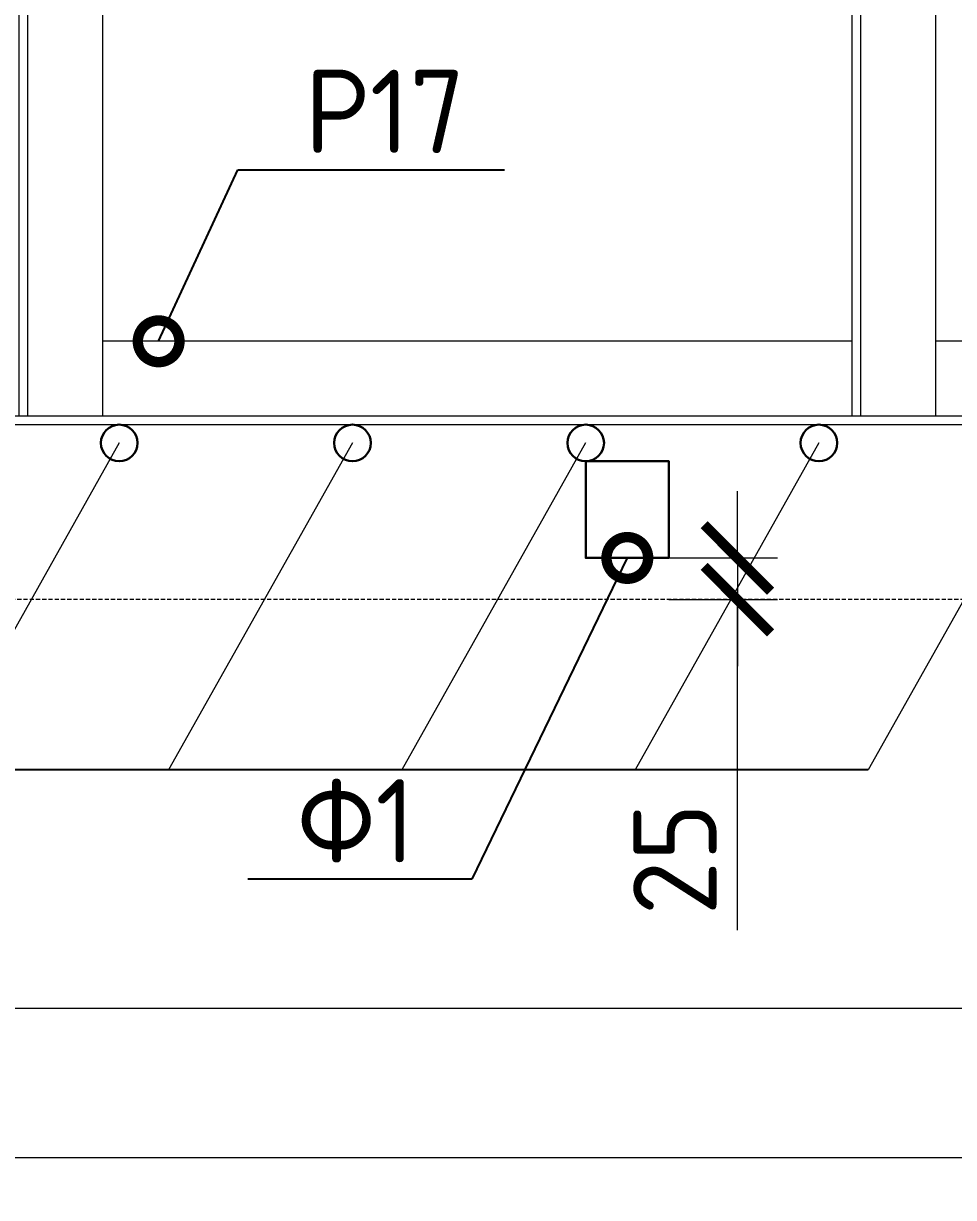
# Model space of a CAD drawing. Header units: millimetres. Extents: x -65574 to 111613, y -106550 to -50518.
# Drawn here: x 20064 to 20622, y -52253 to -51548 of the extents above; entities that cross this region are included whole.
import ezdxf
from ezdxf import colors
from ezdxf.entities.mleader import LeaderData, LeaderLine
from ezdxf.math import Vec2, Vec3

# ---------------------------------------------------------------- set-up
doc = ezdxf.new("R2010")
doc.units = ezdxf.units.MM
doc.linetypes.add('невидимая', pattern=[0.375, 0.25, -0.125])
doc.layers.get('Defpoints').update_dxf_attribs({"color": 6})
doc.styles.add('GOST-2.304_Type-B', font='GOST Common.ttf')
doc.dimstyles.new('УРСТ', dxfattribs={"dimtxt": 2.5, "dimasz": 2, "dimexe": 1.2, "dimexo": 1.5, "dimtad": 1, "dimdec": 0, "dimrnd": 1, "dimtxsty": 'GOST-2.304_Type-B', "dimblk": 'ARCHTICK', "dimcen": 2, "dimdle": 2, "dimazin": 3, "dimtfac": 1, "dimtdec": 0, "dimtmove": 1, "dimatfit": 0, "dimldrblk": 'NONE', "dimlwd": 15, "dimlwe": 15})

# ---------------------------------------------------------------- blocks, each defined once
blk = doc.blocks.new('*U234')
at = {"color": 7, "lineweight": 30}
blk.add_circle((0, 5), 11, dxfattribs=at)
blk = doc.blocks.new('*U235')
at = {"color": 0, "linetype": 'ByBlock', "lineweight": -2, "transparency": 16777216}
for p in [(1260, 0), (1400, 0), (1540, 0), (1680, 0)]:
    blk.add_blockref('*U234', p, dxfattribs=at)
blk = doc.blocks.new('_ArchTick')
at = {"color": 0, "linetype": 'ByBlock', "const_width": 0.15}
blk.add_lwpolyline([(-0.5, -0.5), (0.5, 0.5)], dxfattribs=at)
blk = doc.blocks.new('*D366')
at = {"color": 0, "lineweight": 15, "ltscale": 100, "transparency": 16777216}
for p, q in [((18861.15, -51829.88), (18861.15, -52162.98)), ((20681.15, -51829.88), (20681.15, -52162.98)), ((18821.15, -52138.98), (20721.15, -52138.98))]:
    blk.add_line(p, q, dxfattribs=at)
at = {"layer": 'Defpoints', "color": 0, "lineweight": -2, "ltscale": 100, "transparency": 16777216}
for p in [(18861.15, -51799.88), (20681.15, -51799.88), (20681.15, -52138.98)]:
    blk.add_point(p, dxfattribs=at)
at = {"color": 0, "lineweight": 15, "ltscale": 100, "transparency": 16777216, "xscale": 40, "yscale": 40, "zscale": 40, "rotation": 180}
blk.add_blockref('_ArchTick', (18861.15, -52138.98), dxfattribs=at)
at = {"color": 0, "lineweight": 15, "ltscale": 100, "transparency": 16777216, "xscale": 40, "yscale": 40, "zscale": 40}
blk.add_blockref('_ArchTick', (20681.15, -52138.98), dxfattribs=at)
at = {"color": 0, "lineweight": 15, "ltscale": 100, "transparency": 16777216, "insert": (19771.15, -52101.48), "char_height": 50, "attachment_point": 5, "style": 'GOST-2.304_Type-B'}
blk.add_mtext('\\A1;13х140=1820', dxfattribs=at)
blk = doc.blocks.new('_None')
blk = doc.blocks.new('*U276')
at = {"linetype": 'ByBlock', "lineweight": 15, "ltscale": 100}
blk.add_lwpolyline([(55.19, -100.6), (-55.19, 95.6)], dxfattribs=at)
blk = doc.blocks.new('*U233')
at = {"color": 0, "linetype": 'ByBlock', "lineweight": -2, "transparency": 16777216}
for p in [(1260, 0), (1400, 0), (1540, 0), (1680, 0), (1820, 0)]:
    blk.add_blockref('*U276', p, dxfattribs=at)
blk = doc.blocks.new('_DotSmall')
at = {"color": 0, "linetype": 'ByBlock', "const_width": 0.5}
blk.add_lwpolyline([(-0.0625, 0, 1), (0.0625, 0, 1)], format="xyb", close=True, dxfattribs=at)
blk = doc.blocks.new('*D378')
at = {"color": 0, "lineweight": 15, "transparency": 16777216}
for p, q in [((20492.21, -51868.88), (20492.21, -51828.88)), ((20451.15, -51868.88), (20516.21, -51868.88)), ((20492.21, -51868.88), (20492.21, -51893.88)), ((20492.21, -51868.88), (20492.21, -51893.88)), ((20451.15, -51893.88), (20516.21, -51893.88)), ((20492.21, -51893.88), (20492.21, -51933.88)), ((20492.21, -52092.12), (20492.21, -51893.88))]:
    blk.add_line(p, q, dxfattribs=at)
at = {"layer": 'Defpoints', "color": 0, "lineweight": -2, "transparency": 16777216}
for p in [(20451.15, -51868.88), (20451.15, -51893.88), (20492.21, -51893.88)]:
    blk.add_point(p, dxfattribs=at)
at = {"color": 0, "lineweight": 15, "transparency": 16777216, "xscale": 40, "yscale": 40, "zscale": 40}
for p, rotation in [((20492.21, -51868.88), 270), ((20492.21, -51893.88), 90)]:
    blk.add_blockref('_ArchTick', p, dxfattribs=dict(at, rotation=rotation))
at = {"color": 0, "lineweight": 15, "transparency": 16777216, "insert": (20454.71, -52049.62), "char_height": 50, "attachment_point": 5, "rotation": 90, "style": 'GOST-2.304_Type-B'}
blk.add_mtext('\\A1;25', dxfattribs=at)
blk = doc.blocks.new('*D434')
at = {"color": 0, "lineweight": 15, "transparency": 16777216}
for p, q in [((18811.15, -51818.88), (18811.15, -52252.62)), ((20711.15, -51818.88), (20711.15, -52252.62)), ((18771.15, -52228.62), (20751.15, -52228.62))]:
    blk.add_line(p, q, dxfattribs=at)
at = {"layer": 'Defpoints', "color": 0, "lineweight": -2, "transparency": 16777216}
for p in [(18811.15, -51788.88), (20711.15, -51788.88), (20711.15, -52228.62)]:
    blk.add_point(p, dxfattribs=at)
at = {"color": 0, "lineweight": 15, "transparency": 16777216, "xscale": 40, "yscale": 40, "zscale": 40, "rotation": 180}
blk.add_blockref('_ArchTick', (18811.15, -52228.62), dxfattribs=at)
at = {"color": 0, "lineweight": 15, "transparency": 16777216, "xscale": 40, "yscale": 40, "zscale": 40}
blk.add_blockref('_ArchTick', (20711.15, -52228.62), dxfattribs=at)
at = {"color": 0, "lineweight": 15, "transparency": 16777216, "insert": (19761.15, -52191.12), "char_height": 50, "attachment_point": 5, "style": 'GOST-2.304_Type-B'}
blk.add_mtext('\\A1;1900', dxfattribs=at)

msp = doc.modelspace()

# ---------------------------------------------------------------- linework, layer by layer
at = {"lineweight": 15, "ltscale": 100}
for p, q in [((20066.15, -51203.88), (20066.15, -51783.88)), ((20566.15, -51203.88), (20566.15, -51783.88)), ((20711.15, -51783.88), (18811.15, -51783.88))]:
    msp.add_line(p, q, dxfattribs=at)
at = {"linetype": 'невидимая', "lineweight": 15, "ltscale": 10}
msp.add_lwpolyline([(18811.15, -51893.88), (18811.15, -51093.88), (20711.15, -51093.88), (20711.15, -51893.88)], close=True, dxfattribs=at)
at = {"lineweight": 15, "ltscale": 100}
for points in [[(20061.15, -51783.88), (20061.15, -51203.88), (20111.15, -51203.88), (20111.15, -51783.88)], [(20561.15, -51783.88), (20561.15, -51203.88), (20611.15, -51203.88), (20611.15, -51783.88)]]:
    msp.add_lwpolyline(points, close=True, dxfattribs=at)
for points in [[(18911.15, -51738.88), (18811.15, -51738.88), (18811.15, -51788.88), (20711.15, -51788.88), (20711.15, -51738.88), (20611.15, -51738.88)], [(20561.15, -51738.88), (20111.15, -51738.88)]]:
    msp.add_lwpolyline(points, dxfattribs=at)
at = {"lineweight": 30, "ltscale": 100}
msp.add_lwpolyline([(20451.15, -51868.88), (20401.15, -51868.88), (20401.15, -51810.88), (20451.15, -51810.88)], close=True, dxfattribs=at)

# ---------------------------------------------------------------- block references
msp.add_blockref('*U235', (18861.15, -51804.88))
at = {"xscale": -1, "rotation": 180}
msp.add_blockref('*U233', (18805.95, -51900.48), dxfattribs=at)

# ---------------------------------------------------------------- dimensions: what is measured, and where the dimension line sits
at = {"lineweight": 15}
dim = msp.add_linear_dim(base=(20711.15, -52228.62), p1=(18811.15, -51788.88), p2=(20711.15, -51788.88), angle=0, dimstyle='УРСТ', override={"dimscale": 0, "dimtxsty": 'GOST-2.304_Type-B'}, dxfattribs=at)
dim.commit()
dim.dimension.update_dxf_attribs({"geometry": '*D434', "text_midpoint": (19761.15, -52191.12)})
at = {"lineweight": 15, "ltscale": 100}
dim = msp.add_linear_dim(base=(20681.15, -52138.98), p1=(18861.15, -51799.88), p2=(20681.15, -51799.88), angle=0, text='13х140=<>', dimstyle='УРСТ', override={"dimscale": 0, "dimtxsty": 'GOST-2.304_Type-B'}, dxfattribs=at)
dim.commit()
dim.dimension.update_dxf_attribs({"geometry": '*D366', "text_midpoint": (19771.15, -52101.48)})
at = {"lineweight": 15}
dim = msp.add_linear_dim(base=(20492.21, -51893.88), p1=(20451.15, -51868.88), p2=(20451.15, -51893.88), angle=90, dimstyle='УРСТ', override={"dimscale": 0, "dimexo": 0, "dimtxsty": 'GOST-2.304_Type-B'}, dxfattribs=at)
dim.commit()
dim.dimension.update_dxf_attribs({"geometry": '*D378', "text_midpoint": (20479.66, -52049.62), "dimtype": 160})

# ---------------------------------------------------------------- leaders
at = {"lineweight": 15, "ltscale": 100}
ml = msp.add_multileader_mtext('Standard', dxfattribs=at)
ml.set_content('Р17', color=256, style='GOST-2.304_Type-B')
ml.set_leader_properties()
ml.set_arrow_properties(name='DOTSMALL')
ml.build(insert=Vec2(0, 0))
ml.multileader.update_dxf_attribs({"text_left_attachment_type": 6, "text_right_attachment_type": 6, "dogleg_length": 1, "arrow_head_size": 50, "scale": 20})
ctx = ml.context
ctx.base_point, ctx.scale, ctx.char_height, ctx.arrow_head_size, ctx.landing_gap_size, ctx.plane_origin = Vec3(20212.36, -51635.91), 20, 50, 50, 20, Vec3(19950.32, -51197.67)
ctx.left_attachment, ctx.right_attachment = 6, 6
notes = []
notes.append((ctx, [(0, (1, 1, 0), (20192.36, -51635.91), (1, 0), 20, [(0, [(20144.8, -51738.88)], 0, [])])]))
ctx.mtext.insert, ctx.mtext.flow_direction = Vec3(20232.36, -51575.91), 5
ml = msp.add_multileader_mtext('Standard', dxfattribs=at)
ml.set_content('Ф1', color=256, style='GOST-2.304_Type-B')
ml.set_leader_properties()
ml.set_arrow_properties(name='DOTSMALL')
ml.build(insert=Vec2(0, 0))
ml.multileader.update_dxf_attribs({"text_left_attachment_type": 6, "text_right_attachment_type": 6, "dogleg_length": 1, "arrow_head_size": 50, "scale": 20})
ctx = ml.context
ctx.base_point, ctx.scale, ctx.char_height, ctx.arrow_head_size, ctx.landing_gap_size, ctx.plane_origin = Vec3(18907.86, -52067.6), 20, 50, 50, 20, Vec3(19385.92, -51203.1)
ctx.left_attachment, ctx.right_attachment = 6, 6
notes.append((ctx, [(0, (1, 1, 0), (19032.86, -52067.6), (-1, 0), 20, [(0, [(19116.15, -51868.88)], 0, [])])]))
ctx.mtext.insert, ctx.mtext.width, ctx.mtext.flow_direction = Vec3(18927.86, -52007.6), 110, 5
ml = msp.add_multileader_mtext('Standard', dxfattribs=at)
ml.set_content('Ф1', color=256, style='GOST-2.304_Type-B')
ml.set_leader_properties()
ml.set_arrow_properties(name='DOTSMALL')
ml.build(insert=Vec2(0, 0))
ml.multileader.update_dxf_attribs({"text_left_attachment_type": 6, "text_right_attachment_type": 6, "dogleg_length": 1, "arrow_head_size": 50, "scale": 20})
ctx = ml.context
ctx.base_point, ctx.scale, ctx.char_height, ctx.arrow_head_size, ctx.landing_gap_size, ctx.plane_origin = Vec3(20207.89, -52061.6), 20, 50, 50, 20, Vec3(20155.16, -51197.1)
ctx.left_attachment, ctx.right_attachment = 6, 6
notes.append((ctx, [(1, (1, 1, 0), (20332.89, -52061.6), (-1, 0), 20, [(0, [(20426.15, -51868.88)], 0, [])])]))
ctx.mtext.insert, ctx.mtext.flow_direction = Vec3(20227.89, -52001.6), 5
at = {"lineweight": 15}
ml = msp.add_multileader_mtext('Standard', dxfattribs=at)
ml.set_content('2', color=256, style='GOST-2.304_Type-B')
ml.set_leader_properties()
ml.set_arrow_properties(name='NONE')
ml.build(insert=Vec2(0, 0))
ml.multileader.update_dxf_attribs({"text_right_attachment_type": 6, "dogleg_length": 2.5, "arrow_head_size": 50, "scale": 20})
ctx = ml.context
ctx.base_point, ctx.scale, ctx.char_height, ctx.arrow_head_size, ctx.plane_origin = Vec3(18704.01, -51961.08), 20, 50, 50, Vec3(18750.76, -51996.08)
ctx.right_attachment, ctx.text_align_type = 6, 2
notes.append((ctx, [(0, (1, 1, 0), (18750.76, -51996.08), (-1, 0), 27.75, [(0, [(20570.76, -51996.08)], 0, [])])]))
ctx.mtext.insert, ctx.mtext.alignment, ctx.mtext.flow_direction = Vec3(18721.01, -51936.08), 3, 5
for ctx, leaders in notes:
    for number, flags, end, landing, length, lines in leaders:
        leader = LeaderData()
        leader.index, (leader.has_last_leader_line, leader.has_dogleg_vector, leader.attachment_direction) = number, flags
        leader.last_leader_point, leader.dogleg_vector, leader.dogleg_length = Vec3(end), Vec3(landing), length
        for number, points, colour, breaks in lines:
            line = LeaderLine()
            line.index, line.vertices, line.color, line.breaks = number, Vec3.list(points), colors.encode_raw_color(colour), breaks
            leader.lines.append(line)
        ctx.leaders.append(leader)

doc.saveas('drawing.dxf')
